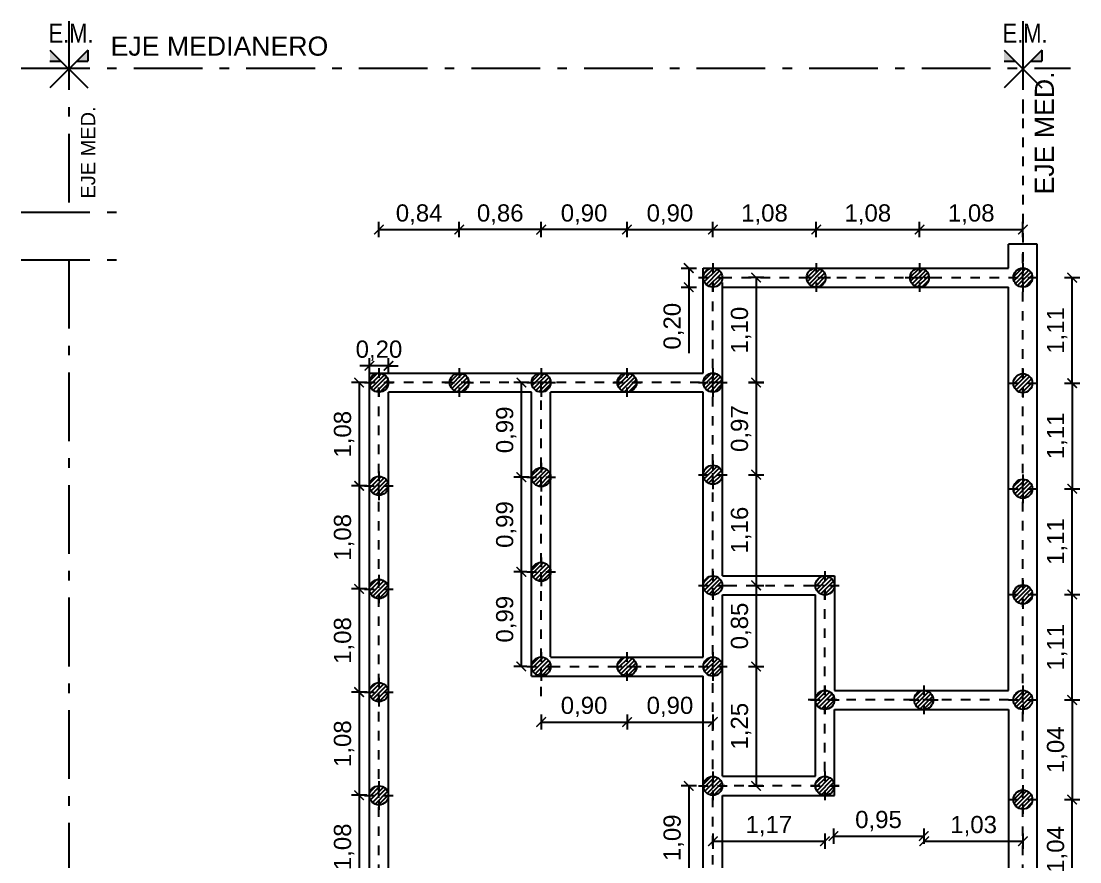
# Model space of a CAD drawing. Header units: millimetres. Extents: x 228 to 428, y 158 to 192.
# Drawn here: x 393.29 to 404.38, y 175.04 to 183.85 of the extents above; entities that cross this region are included whole.
import ezdxf

# ---------------------------------------------------------------- set-up
doc = ezdxf.new("R2010")
doc.units = ezdxf.units.MM
doc.header["$LTSCALE"] = 0.1
doc.header["$MEASUREMENT"] = 0
doc.header["$PDMODE"] = 3
doc.header["$PDSIZE"] = 0.1
doc.linetypes.add('ACAD_ISO04W100', pattern=[30, 24, -3, 0, -3])
doc.linetypes.add('ACAD_ISO10W100', pattern=[18, 12, -3, 0, -3])
doc.layers.get('DEFPOINTS').update_dxf_attribs({"color": 1})
for name, color, linetype in [('01', 1, 'Continuous'), ('Cotas', 1, 'Continuous'), ('EJES', 6, 'Continuous'), ('LOTE', 1, 'ACAD_ISO04W100'), ('Muros', 3, 'Continuous'), ('pilotín', 6, 'Continuous'), ('Textos', 2, 'Continuous'), ('vigas de encadenado', 2, 'Continuous')]:
    doc.layers.add(name, color=color, linetype=linetype)
doc.styles.add('ARIAL', font='arial.ttf', dxfattribs={"height": 0.18})
doc.styles.add('general', font='arial.ttf')
doc.dimstyles.new('100', dxfattribs={"dimtxt": 0.2, "dimasz": 0.1, "dimexe": 0.08, "dimexo": 0, "dimgap": 0.05, "dimtad": 1, "dimzin": 1, "dimtxsty": 'ARIAL', "dimblk": 'ARCHTICK', "dimcen": 2.5, "dimadec": 0, "dimazin": 0, "dimtfac": 1, "dimtix": 1, "dimtmove": 0, "dimatfit": 3, "dimfxl": 0.08, "dimfxlon": 1, "dimarcsym": 0})

# ---------------------------------------------------------------- blocks, each defined once
blk = doc.blocks.new('pilotín')
at = {"layer": '01', "ltscale": 0.1}
h = blk.add_hatch(dxfattribs=at)
h.set_pattern_fill('LINE,_O', color=256, scale=0.01, angle=45)
h.set_pattern_definition([(45, (-145.452434, -127.2089), (-0.0224506403, 0.0224506403), [])])
h.paths.add_polyline_path([(0, 0), (0, 0.1, 0.414214), (-0.1, 0)])
h.paths.add_polyline_path([(0.1, 0, 0.414214), (0, 0.1), (0, 0)])
h.paths.add_polyline_path([(0, -0.1, 0.414214), (0.1, 0), (0, 0)])
h.paths.add_polyline_path([(0, 0), (-0.1, 0, 0.414214), (0, -0.1)])
at = {"layer": '01', "linetype": 'ACAD_ISO04W100', "ltscale": 0.0025}
for p, q in [((0, 0.15), (0, -0.15)), ((-0.15, 0), (0.15, 0))]:
    blk.add_line(p, q, dxfattribs=at)
at = {"layer": 'pilotín'}
blk.add_circle((0, 0), 0.1, dxfattribs=at)
blk = doc.blocks.new('_ARCHTICK')
at = {"color": 0, "linetype": 'ByBlock', "const_width": 0.15}
blk.add_lwpolyline([(-0.5, -0.5), (0.5, 0.5)], dxfattribs=at)
blk = doc.blocks.new('*D149')
at = {"layer": 'Cotas', "color": 0, "lineweight": -2, "transparency": 16777216}
for p, q in [((396.908, 180.061), (396.748, 180.061)), ((396.828, 180.061), (396.828, 178.98)), ((396.886, 178.98), (396.748, 178.98))]:
    blk.add_line(p, q, dxfattribs=at)
at = {"layer": 'DEFPOINTS', "color": 0, "transparency": 16777216}
for p in [(397.136, 180.061), (396.828, 178.98), (396.886, 178.98)]:
    blk.add_point(p, dxfattribs=at)
at = {"layer": 'Cotas', "color": 0, "lineweight": -2, "transparency": 16777216, "xscale": 0.1, "yscale": 0.1, "zscale": 0.1}
for p, rotation in [((396.828, 180.061), 90), ((396.828, 178.98), 270)]:
    blk.add_blockref('_ARCHTICK', p, dxfattribs=dict(at, rotation=rotation))
at = {"layer": 'Cotas', "color": 0, "transparency": 16777216, "insert": (396.67, 179.52), "char_height": 0.18, "attachment_point": 5, "rotation": 90, "style": 'ARIAL'}
blk.add_mtext('1,08', dxfattribs=at)
blk = doc.blocks.new('*D154')
at = {"layer": 'Cotas', "color": 0, "lineweight": -2, "transparency": 16777216}
for p, q in [((397.036, 181.584), (397.036, 181.744)), ((397.036, 181.664), (397.878, 181.664)), ((397.878, 181.584), (397.878, 181.744))]:
    blk.add_line(p, q, dxfattribs=at)
at = {"layer": 'DEFPOINTS', "color": 0, "transparency": 16777216}
for p in [(397.878, 181.664), (397.036, 181.422), (397.878, 180.211)]:
    blk.add_point(p, dxfattribs=at)
at = {"layer": 'Cotas', "color": 0, "lineweight": -2, "transparency": 16777216, "xscale": 0.1, "yscale": 0.1, "zscale": 0.1, "rotation": 180}
blk.add_blockref('_ARCHTICK', (397.036, 181.664), dxfattribs=at)
at = {"layer": 'Cotas', "color": 0, "lineweight": -2, "transparency": 16777216, "xscale": 0.1, "yscale": 0.1, "zscale": 0.1}
blk.add_blockref('_ARCHTICK', (397.878, 181.664), dxfattribs=at)
at = {"layer": 'Cotas', "color": 0, "transparency": 16777216, "insert": (397.457, 181.822), "char_height": 0.18, "attachment_point": 5, "style": 'ARIAL'}
blk.add_mtext('0,84', dxfattribs=at)
blk = doc.blocks.new('*D155')
at = {"layer": 'Cotas', "color": 0, "lineweight": -2, "transparency": 16777216}
for p, q in [((399.636, 181.584), (399.636, 181.744)), ((399.636, 181.664), (400.536, 181.664)), ((400.536, 181.584), (400.536, 181.744))]:
    blk.add_line(p, q, dxfattribs=at)
at = {"layer": 'DEFPOINTS', "color": 0, "transparency": 16777216}
for p in [(400.536, 181.664), (400.536, 181.453), (399.636, 180.211)]:
    blk.add_point(p, dxfattribs=at)
at = {"layer": 'Cotas', "color": 0, "lineweight": -2, "transparency": 16777216, "xscale": 0.1, "yscale": 0.1, "zscale": 0.1, "rotation": 180}
blk.add_blockref('_ARCHTICK', (399.636, 181.664), dxfattribs=at)
at = {"layer": 'Cotas', "color": 0, "lineweight": -2, "transparency": 16777216, "xscale": 0.1, "yscale": 0.1, "zscale": 0.1}
blk.add_blockref('_ARCHTICK', (400.536, 181.664), dxfattribs=at)
at = {"layer": 'Cotas', "color": 0, "transparency": 16777216, "insert": (400.086, 181.822), "char_height": 0.18, "attachment_point": 5, "style": 'ARIAL'}
blk.add_mtext('0,90', dxfattribs=at)
blk = doc.blocks.new('*D156')
at = {"layer": 'Cotas', "color": 0, "lineweight": -2, "transparency": 16777216}
for p, q in [((400.536, 181.584), (400.536, 181.744)), ((400.536, 181.664), (401.619, 181.664)), ((401.619, 181.584), (401.619, 181.744))]:
    blk.add_line(p, q, dxfattribs=at)
at = {"layer": 'DEFPOINTS', "color": 0, "transparency": 16777216}
for p in [(401.619, 181.664), (400.536, 181.453), (401.619, 181.478)]:
    blk.add_point(p, dxfattribs=at)
at = {"layer": 'Cotas', "color": 0, "lineweight": -2, "transparency": 16777216, "xscale": 0.1, "yscale": 0.1, "zscale": 0.1, "rotation": 180}
blk.add_blockref('_ARCHTICK', (400.536, 181.664), dxfattribs=at)
at = {"layer": 'Cotas', "color": 0, "lineweight": -2, "transparency": 16777216, "xscale": 0.1, "yscale": 0.1, "zscale": 0.1}
blk.add_blockref('_ARCHTICK', (401.619, 181.664), dxfattribs=at)
at = {"layer": 'Cotas', "color": 0, "transparency": 16777216, "insert": (401.077, 181.822), "char_height": 0.18, "attachment_point": 5, "style": 'ARIAL'}
blk.add_mtext('1,08', dxfattribs=at)
blk = doc.blocks.new('*D157')
at = {"layer": 'Cotas', "color": 0, "lineweight": -2, "transparency": 16777216}
for p, q in [((404.222, 180.055), (404.382, 180.055)), ((404.302, 180.055), (404.302, 178.949)), ((404.222, 178.949), (404.382, 178.949))]:
    blk.add_line(p, q, dxfattribs=at)
at = {"layer": 'DEFPOINTS', "color": 0, "transparency": 16777216}
for p in [(403.912, 180.055), (404.062, 178.949), (404.302, 178.949)]:
    blk.add_point(p, dxfattribs=at)
at = {"layer": 'Cotas', "color": 0, "lineweight": -2, "transparency": 16777216, "xscale": 0.1, "yscale": 0.1, "zscale": 0.1}
for p, rotation in [((404.302, 180.055), 90), ((404.302, 178.949), 270)]:
    blk.add_blockref('_ARCHTICK', p, dxfattribs=dict(at, rotation=rotation))
at = {"layer": 'Cotas', "color": 0, "transparency": 16777216, "insert": (404.144, 179.502), "char_height": 0.18, "attachment_point": 5, "rotation": 90, "style": 'ARIAL'}
blk.add_mtext('1,11', dxfattribs=at)
blk = doc.blocks.new('*D158')
at = {"layer": 'Cotas', "color": 0, "lineweight": -2, "transparency": 16777216}
for p, q in [((404.222, 176.736), (404.382, 176.736)), ((404.302, 176.736), (404.302, 175.692)), ((404.222, 175.692), (404.382, 175.692))]:
    blk.add_line(p, q, dxfattribs=at)
at = {"layer": 'DEFPOINTS', "color": 0, "transparency": 16777216}
for p in [(404.062, 176.736), (404.062, 175.692), (404.302, 175.692)]:
    blk.add_point(p, dxfattribs=at)
at = {"layer": 'Cotas', "color": 0, "lineweight": -2, "transparency": 16777216, "xscale": 0.1, "yscale": 0.1, "zscale": 0.1}
for p, rotation in [((404.302, 176.736), 90), ((404.302, 175.692), 270)]:
    blk.add_blockref('_ARCHTICK', p, dxfattribs=dict(at, rotation=rotation))
at = {"layer": 'Cotas', "color": 0, "transparency": 16777216, "insert": (404.144, 176.214), "char_height": 0.18, "attachment_point": 5, "rotation": 90, "style": 'ARIAL'}
blk.add_mtext('1,04', dxfattribs=at)
blk = doc.blocks.new('*D161')
at = {"layer": 'Cotas', "color": 0, "lineweight": -2, "transparency": 16777216}
for p, q in [((400.536, 175.336), (400.536, 175.176)), ((401.711, 175.336), (401.711, 175.176)), ((400.536, 175.256), (401.711, 175.256))]:
    blk.add_line(p, q, dxfattribs=at)
at = {"layer": 'DEFPOINTS', "color": 0, "transparency": 16777216}
for p in [(400.536, 175.548), (401.711, 175.549), (401.711, 175.256)]:
    blk.add_point(p, dxfattribs=at)
at = {"layer": 'Cotas', "color": 0, "lineweight": -2, "transparency": 16777216, "xscale": 0.1, "yscale": 0.1, "zscale": 0.1, "rotation": 180}
blk.add_blockref('_ARCHTICK', (400.536, 175.256), dxfattribs=at)
at = {"layer": 'Cotas', "color": 0, "lineweight": -2, "transparency": 16777216, "xscale": 0.1, "yscale": 0.1, "zscale": 0.1}
blk.add_blockref('_ARCHTICK', (401.711, 175.256), dxfattribs=at)
at = {"layer": 'Cotas', "color": 0, "transparency": 16777216, "insert": (401.123, 175.414), "char_height": 0.18, "attachment_point": 5, "style": 'ARIAL'}
blk.add_mtext('1,17', dxfattribs=at)
blk = doc.blocks.new('*D162')
at = {"layer": 'Cotas', "color": 0, "lineweight": -2, "transparency": 16777216}
for p, q in [((398.736, 176.585), (398.736, 176.425)), ((399.636, 176.585), (399.636, 176.425)), ((398.736, 176.505), (399.636, 176.505))]:
    blk.add_line(p, q, dxfattribs=at)
at = {"layer": 'DEFPOINTS', "color": 0, "transparency": 16777216}
for p in [(398.736, 176.899), (399.636, 176.668), (399.636, 176.505)]:
    blk.add_point(p, dxfattribs=at)
at = {"layer": 'Cotas', "color": 0, "lineweight": -2, "transparency": 16777216, "xscale": 0.1, "yscale": 0.1, "zscale": 0.1, "rotation": 180}
blk.add_blockref('_ARCHTICK', (398.736, 176.505), dxfattribs=at)
at = {"layer": 'Cotas', "color": 0, "lineweight": -2, "transparency": 16777216, "xscale": 0.1, "yscale": 0.1, "zscale": 0.1}
blk.add_blockref('_ARCHTICK', (399.636, 176.505), dxfattribs=at)
at = {"layer": 'Cotas', "color": 0, "transparency": 16777216, "insert": (399.186, 176.663), "char_height": 0.18, "attachment_point": 5, "style": 'ARIAL'}
blk.add_mtext('0,90', dxfattribs=at)
blk = doc.blocks.new('*D163')
at = {"layer": 'Cotas', "color": 0, "lineweight": -2, "transparency": 16777216}
for p, q in [((400.909, 180.061), (401.069, 180.061)), ((400.989, 180.061), (400.989, 179.096)), ((400.909, 179.096), (401.069, 179.096))]:
    blk.add_line(p, q, dxfattribs=at)
at = {"layer": 'DEFPOINTS', "color": 0, "transparency": 16777216}
for p in [(400.536, 180.061), (400.536, 179.096), (400.989, 179.096)]:
    blk.add_point(p, dxfattribs=at)
at = {"layer": 'Cotas', "color": 0, "lineweight": -2, "transparency": 16777216, "xscale": 0.1, "yscale": 0.1, "zscale": 0.1}
for p, rotation in [((400.989, 180.061), 90), ((400.989, 179.096), 270)]:
    blk.add_blockref('_ARCHTICK', p, dxfattribs=dict(at, rotation=rotation))
at = {"layer": 'Cotas', "color": 0, "transparency": 16777216, "insert": (400.831, 179.579), "char_height": 0.18, "attachment_point": 5, "rotation": 90, "style": 'ARIAL'}
blk.add_mtext('0,97', dxfattribs=at)
blk = doc.blocks.new('*D164')
at = {"layer": 'Cotas', "color": 0, "lineweight": -2, "transparency": 16777216}
for p, q in [((400.909, 179.096), (401.069, 179.096)), ((400.989, 179.096), (400.989, 177.936)), ((400.909, 177.936), (401.069, 177.936))]:
    blk.add_line(p, q, dxfattribs=at)
at = {"layer": 'DEFPOINTS', "color": 0, "transparency": 16777216}
for p in [(400.536, 179.096), (400.636, 177.936), (400.989, 177.936)]:
    blk.add_point(p, dxfattribs=at)
at = {"layer": 'Cotas', "color": 0, "lineweight": -2, "transparency": 16777216, "xscale": 0.1, "yscale": 0.1, "zscale": 0.1}
for p, rotation in [((400.989, 179.096), 90), ((400.989, 177.936), 270)]:
    blk.add_blockref('_ARCHTICK', p, dxfattribs=dict(at, rotation=rotation))
at = {"layer": 'Cotas', "color": 0, "transparency": 16777216, "insert": (400.831, 178.516), "char_height": 0.18, "attachment_point": 5, "rotation": 90, "style": 'ARIAL'}
blk.add_mtext('1,16', dxfattribs=at)
blk = doc.blocks.new('*D122')
at = {"layer": 'Cotas', "color": 0, "lineweight": -2, "transparency": 16777216}
for p, q in [((401.619, 181.584), (401.619, 181.744)), ((401.619, 181.664), (402.702, 181.664)), ((402.702, 181.584), (402.702, 181.744))]:
    blk.add_line(p, q, dxfattribs=at)
at = {"layer": 'DEFPOINTS', "color": 0, "transparency": 16777216}
for p in [(402.702, 181.664), (401.619, 181.453), (402.702, 181.453)]:
    blk.add_point(p, dxfattribs=at)
at = {"layer": 'Cotas', "color": 0, "lineweight": -2, "transparency": 16777216, "xscale": 0.1, "yscale": 0.1, "zscale": 0.1, "rotation": 180}
blk.add_blockref('_ARCHTICK', (401.619, 181.664), dxfattribs=at)
at = {"layer": 'Cotas', "color": 0, "lineweight": -2, "transparency": 16777216, "xscale": 0.1, "yscale": 0.1, "zscale": 0.1}
blk.add_blockref('_ARCHTICK', (402.702, 181.664), dxfattribs=at)
at = {"layer": 'Cotas', "color": 0, "transparency": 16777216, "insert": (402.16, 181.822), "char_height": 0.18, "attachment_point": 5, "style": 'ARIAL'}
blk.add_mtext('1,08', dxfattribs=at)
blk = doc.blocks.new('*D124')
at = {"layer": 'Cotas', "color": 0, "lineweight": -2, "transparency": 16777216}
for p, q in [((400.203, 181.261), (400.363, 181.261)), ((400.283, 181.261), (400.283, 181.061)), ((400.203, 181.061), (400.363, 181.061)), ((400.283, 181.061), (400.283, 180.368))]:
    blk.add_line(p, q, dxfattribs=at)
at = {"layer": 'DEFPOINTS', "color": 0, "transparency": 16777216}
for p in [(399.632, 181.261), (400.283, 181.261), (399.832, 181.061)]:
    blk.add_point(p, dxfattribs=at)
at = {"layer": 'Cotas', "color": 0, "lineweight": -2, "transparency": 16777216, "xscale": 0.1, "yscale": 0.1, "zscale": 0.1}
for p, rotation in [((400.283, 181.261), 90), ((400.283, 181.061), 270)]:
    blk.add_blockref('_ARCHTICK', p, dxfattribs=dict(at, rotation=rotation))
at = {"layer": 'Cotas', "color": 0, "transparency": 16777216, "insert": (400.125, 180.652), "char_height": 0.18, "attachment_point": 5, "rotation": 90, "style": 'ARIAL'}
blk.add_mtext('0,20', dxfattribs=at)
blk = doc.blocks.new('*D128')
at = {"layer": 'Cotas', "color": 0, "lineweight": -2, "transparency": 16777216}
for p, q in [((401.069, 181.161), (400.909, 181.161)), ((400.989, 181.161), (400.989, 180.061)), ((401.069, 180.061), (400.909, 180.061))]:
    blk.add_line(p, q, dxfattribs=at)
at = {"layer": 'DEFPOINTS', "color": 0, "transparency": 16777216}
for p in [(401.239, 181.161), (400.989, 180.061), (401.239, 180.061)]:
    blk.add_point(p, dxfattribs=at)
at = {"layer": 'Cotas', "color": 0, "lineweight": -2, "transparency": 16777216, "xscale": 0.1, "yscale": 0.1, "zscale": 0.1}
for p, rotation in [((400.989, 181.161), 90), ((400.989, 180.061), 270)]:
    blk.add_blockref('_ARCHTICK', p, dxfattribs=dict(at, rotation=rotation))
at = {"layer": 'Cotas', "color": 0, "transparency": 16777216, "insert": (400.831, 180.611), "char_height": 0.18, "attachment_point": 5, "rotation": 90, "style": 'ARIAL'}
blk.add_mtext('1,10', dxfattribs=at)
blk = doc.blocks.new('*D129')
at = {"layer": 'Cotas', "color": 0, "lineweight": -2, "transparency": 16777216}
for p, q in [((402.702, 181.584), (402.702, 181.744)), ((402.702, 181.664), (403.786, 181.664)), ((403.786, 181.584), (403.786, 181.744))]:
    blk.add_line(p, q, dxfattribs=at)
at = {"layer": 'DEFPOINTS', "color": 0, "transparency": 16777216}
for p in [(403.786, 181.664), (402.702, 181.453), (403.786, 181.503)]:
    blk.add_point(p, dxfattribs=at)
at = {"layer": 'Cotas', "color": 0, "lineweight": -2, "transparency": 16777216, "xscale": 0.1, "yscale": 0.1, "zscale": 0.1, "rotation": 180}
blk.add_blockref('_ARCHTICK', (402.702, 181.664), dxfattribs=at)
at = {"layer": 'Cotas', "color": 0, "lineweight": -2, "transparency": 16777216, "xscale": 0.1, "yscale": 0.1, "zscale": 0.1}
blk.add_blockref('_ARCHTICK', (403.786, 181.664), dxfattribs=at)
at = {"layer": 'Cotas', "color": 0, "transparency": 16777216, "insert": (403.244, 181.822), "char_height": 0.18, "attachment_point": 5, "style": 'ARIAL'}
blk.add_mtext('1,08', dxfattribs=at)
blk = doc.blocks.new('*D130')
at = {"layer": 'Cotas', "color": 0, "lineweight": -2, "transparency": 16777216}
for p, q in [((400.363, 175.836), (400.203, 175.836)), ((400.283, 175.836), (400.283, 174.748)), ((400.363, 174.748), (400.203, 174.748))]:
    blk.add_line(p, q, dxfattribs=at)
at = {"layer": 'DEFPOINTS', "color": 0, "transparency": 16777216}
for p in [(400.536, 175.836), (400.283, 174.748), (400.386, 174.748)]:
    blk.add_point(p, dxfattribs=at)
at = {"layer": 'Cotas', "color": 0, "lineweight": -2, "transparency": 16777216, "xscale": 0.1, "yscale": 0.1, "zscale": 0.1}
for p, rotation in [((400.283, 175.836), 90), ((400.283, 174.748), 270)]:
    blk.add_blockref('_ARCHTICK', p, dxfattribs=dict(at, rotation=rotation))
at = {"layer": 'Cotas', "color": 0, "transparency": 16777216, "insert": (400.125, 175.292), "char_height": 0.18, "attachment_point": 5, "rotation": 90, "style": 'ARIAL'}
blk.add_mtext('1,09', dxfattribs=at)
blk = doc.blocks.new('*D131')
at = {"layer": 'Cotas', "color": 0, "lineweight": -2, "transparency": 16777216}
for p, q in [((400.909, 177.936), (401.069, 177.936)), ((400.989, 177.936), (400.989, 177.086)), ((400.909, 177.086), (401.069, 177.086))]:
    blk.add_line(p, q, dxfattribs=at)
at = {"layer": 'DEFPOINTS', "color": 0, "transparency": 16777216}
for p in [(400.536, 177.936), (400.536, 177.086), (400.989, 177.086)]:
    blk.add_point(p, dxfattribs=at)
at = {"layer": 'Cotas', "color": 0, "lineweight": -2, "transparency": 16777216, "xscale": 0.1, "yscale": 0.1, "zscale": 0.1}
for p, rotation in [((400.989, 177.936), 90), ((400.989, 177.086), 270)]:
    blk.add_blockref('_ARCHTICK', p, dxfattribs=dict(at, rotation=rotation))
at = {"layer": 'Cotas', "color": 0, "transparency": 16777216, "insert": (400.831, 177.511), "char_height": 0.18, "attachment_point": 5, "rotation": 90, "style": 'ARIAL'}
blk.add_mtext('0,85', dxfattribs=at)
blk = doc.blocks.new('*D132')
at = {"layer": 'Cotas', "color": 0, "lineweight": -2, "transparency": 16777216}
for p, q in [((400.909, 177.086), (401.069, 177.086)), ((400.989, 177.086), (400.989, 175.836)), ((400.909, 175.836), (401.069, 175.836))]:
    blk.add_line(p, q, dxfattribs=at)
at = {"layer": 'DEFPOINTS', "color": 0, "transparency": 16777216}
for p in [(400.536, 177.086), (400.536, 175.836), (400.989, 175.836)]:
    blk.add_point(p, dxfattribs=at)
at = {"layer": 'Cotas', "color": 0, "lineweight": -2, "transparency": 16777216, "xscale": 0.1, "yscale": 0.1, "zscale": 0.1}
for p, rotation in [((400.989, 177.086), 90), ((400.989, 175.836), 270)]:
    blk.add_blockref('_ARCHTICK', p, dxfattribs=dict(at, rotation=rotation))
at = {"layer": 'Cotas', "color": 0, "transparency": 16777216, "insert": (400.831, 176.461), "char_height": 0.18, "attachment_point": 5, "rotation": 90, "style": 'ARIAL'}
blk.add_mtext('1,25', dxfattribs=at)
blk = doc.blocks.new('*D133')
at = {"layer": 'Cotas', "color": 0, "lineweight": -2, "transparency": 16777216}
for p, q in [((396.936, 180.237), (396.836, 180.237)), ((396.936, 180.157), (396.936, 180.317)), ((397.136, 180.237), (396.936, 180.237)), ((397.136, 180.157), (397.136, 180.317)), ((397.136, 180.237), (397.236, 180.237))]:
    blk.add_line(p, q, dxfattribs=at)
at = {"layer": 'DEFPOINTS', "color": 0, "transparency": 16777216}
for p in [(396.936, 180.237), (396.936, 179.961), (397.136, 179.961)]:
    blk.add_point(p, dxfattribs=at)
at = {"layer": 'Cotas', "color": 0, "lineweight": -2, "transparency": 16777216, "xscale": 0.1, "yscale": 0.1, "zscale": 0.1}
blk.add_blockref('_ARCHTICK', (396.936, 180.237), dxfattribs=at)
at = {"layer": 'Cotas', "color": 0, "lineweight": -2, "transparency": 16777216, "xscale": 0.1, "yscale": 0.1, "zscale": 0.1, "rotation": 180}
blk.add_blockref('_ARCHTICK', (397.136, 180.237), dxfattribs=at)
at = {"layer": 'Cotas', "color": 0, "transparency": 16777216, "insert": (397.036, 180.395), "char_height": 0.18, "attachment_point": 5, "style": 'ARIAL'}
blk.add_mtext('0,20', dxfattribs=at)
blk = doc.blocks.new('*D135')
at = {"layer": 'Cotas', "color": 0, "lineweight": -2, "transparency": 16777216}
for p, q in [((398.736, 181.584), (398.736, 181.744)), ((399.636, 181.664), (398.736, 181.664)), ((399.636, 181.584), (399.636, 181.744))]:
    blk.add_line(p, q, dxfattribs=at)
at = {"layer": 'DEFPOINTS', "color": 0, "transparency": 16777216}
for p in [(398.736, 181.664), (398.736, 180.212), (399.636, 180.211)]:
    blk.add_point(p, dxfattribs=at)
at = {"layer": 'Cotas', "color": 0, "lineweight": -2, "transparency": 16777216, "xscale": 0.1, "yscale": 0.1, "zscale": 0.1, "rotation": 180}
blk.add_blockref('_ARCHTICK', (398.736, 181.664), dxfattribs=at)
at = {"layer": 'Cotas', "color": 0, "lineweight": -2, "transparency": 16777216, "xscale": 0.1, "yscale": 0.1, "zscale": 0.1}
blk.add_blockref('_ARCHTICK', (399.636, 181.664), dxfattribs=at)
at = {"layer": 'Cotas', "color": 0, "transparency": 16777216, "insert": (399.186, 181.822), "char_height": 0.18, "attachment_point": 5, "style": 'ARIAL'}
blk.add_mtext('0,90', dxfattribs=at)
blk = doc.blocks.new('*D136')
at = {"layer": 'Cotas', "color": 0, "lineweight": -2, "transparency": 16777216}
for p, q in [((397.878, 181.664), (397.878, 181.744)), ((398.736, 181.664), (397.878, 181.664)), ((398.736, 181.584), (398.736, 181.744))]:
    blk.add_line(p, q, dxfattribs=at)
at = {"layer": 'DEFPOINTS', "color": 0, "transparency": 16777216}
for p in [(397.878, 181.664), (397.878, 181.664), (398.736, 180.212)]:
    blk.add_point(p, dxfattribs=at)
at = {"layer": 'Cotas', "color": 0, "lineweight": -2, "transparency": 16777216, "xscale": 0.1, "yscale": 0.1, "zscale": 0.1, "rotation": 180}
blk.add_blockref('_ARCHTICK', (397.878, 181.664), dxfattribs=at)
at = {"layer": 'Cotas', "color": 0, "lineweight": -2, "transparency": 16777216, "xscale": 0.1, "yscale": 0.1, "zscale": 0.1}
blk.add_blockref('_ARCHTICK', (398.736, 181.664), dxfattribs=at)
at = {"layer": 'Cotas', "color": 0, "transparency": 16777216, "insert": (398.307, 181.822), "char_height": 0.18, "attachment_point": 5, "style": 'ARIAL'}
blk.add_mtext('0,86', dxfattribs=at)
blk = doc.blocks.new('*D139')
at = {"layer": 'Cotas', "color": 0, "lineweight": -2, "transparency": 16777216}
for p, q in [((404.222, 177.842), (404.382, 177.842)), ((404.302, 176.736), (404.302, 177.842)), ((404.222, 176.736), (404.382, 176.736))]:
    blk.add_line(p, q, dxfattribs=at)
at = {"layer": 'DEFPOINTS', "color": 0, "transparency": 16777216}
for p in [(404.148, 177.842), (404.302, 177.842), (404.22, 176.736)]:
    blk.add_point(p, dxfattribs=at)
at = {"layer": 'Cotas', "color": 0, "lineweight": -2, "transparency": 16777216, "xscale": 0.1, "yscale": 0.1, "zscale": 0.1}
for p, rotation in [((404.302, 177.842), 90), ((404.302, 176.736), 270)]:
    blk.add_blockref('_ARCHTICK', p, dxfattribs=dict(at, rotation=rotation))
at = {"layer": 'Cotas', "color": 0, "transparency": 16777216, "insert": (404.144, 177.289), "char_height": 0.18, "attachment_point": 5, "rotation": 90, "style": 'ARIAL'}
blk.add_mtext('1,11', dxfattribs=at)
blk = doc.blocks.new('*D140')
at = {"layer": 'Cotas', "color": 0, "lineweight": -2, "transparency": 16777216}
for p, q in [((404.222, 181.161), (404.382, 181.161)), ((404.302, 180.055), (404.302, 181.161)), ((404.222, 180.055), (404.382, 180.055))]:
    blk.add_line(p, q, dxfattribs=at)
at = {"layer": 'DEFPOINTS', "color": 0, "transparency": 16777216}
for p in [(404.062, 181.161), (404.302, 181.161), (404.062, 180.055)]:
    blk.add_point(p, dxfattribs=at)
at = {"layer": 'Cotas', "color": 0, "lineweight": -2, "transparency": 16777216, "xscale": 0.1, "yscale": 0.1, "zscale": 0.1}
for p, rotation in [((404.302, 181.161), 90), ((404.302, 180.055), 270)]:
    blk.add_blockref('_ARCHTICK', p, dxfattribs=dict(at, rotation=rotation))
at = {"layer": 'Cotas', "color": 0, "transparency": 16777216, "insert": (404.144, 180.608), "char_height": 0.18, "attachment_point": 5, "rotation": 90, "style": 'ARIAL'}
blk.add_mtext('1,11', dxfattribs=at)
blk = doc.blocks.new('*D141')
at = {"layer": 'Cotas', "color": 0, "lineweight": -2, "transparency": 16777216}
for p, q in [((404.222, 178.949), (404.382, 178.949)), ((404.302, 177.842), (404.302, 178.949)), ((404.222, 177.842), (404.382, 177.842))]:
    blk.add_line(p, q, dxfattribs=at)
at = {"layer": 'DEFPOINTS', "color": 0, "transparency": 16777216}
for p in [(404.148, 178.949), (404.302, 178.949), (404.22, 177.842)]:
    blk.add_point(p, dxfattribs=at)
at = {"layer": 'Cotas', "color": 0, "lineweight": -2, "transparency": 16777216, "xscale": 0.1, "yscale": 0.1, "zscale": 0.1}
for p, rotation in [((404.302, 178.949), 90), ((404.302, 177.842), 270)]:
    blk.add_blockref('_ARCHTICK', p, dxfattribs=dict(at, rotation=rotation))
at = {"layer": 'Cotas', "color": 0, "transparency": 16777216, "insert": (404.144, 178.395), "char_height": 0.18, "attachment_point": 5, "rotation": 90, "style": 'ARIAL'}
blk.add_mtext('1,11', dxfattribs=at)
blk = doc.blocks.new('*D142')
at = {"layer": 'Cotas', "color": 0, "lineweight": -2, "transparency": 16777216}
for p, q in [((404.222, 175.692), (404.382, 175.692)), ((404.302, 174.648), (404.302, 175.692)), ((404.222, 174.648), (404.382, 174.648))]:
    blk.add_line(p, q, dxfattribs=at)
at = {"layer": 'DEFPOINTS', "color": 0, "transparency": 16777216}
for p in [(404.145, 175.692), (404.302, 175.692), (404.012, 174.648)]:
    blk.add_point(p, dxfattribs=at)
at = {"layer": 'Cotas', "color": 0, "lineweight": -2, "transparency": 16777216, "xscale": 0.1, "yscale": 0.1, "zscale": 0.1}
for p, rotation in [((404.302, 175.692), 90), ((404.302, 174.648), 270)]:
    blk.add_blockref('_ARCHTICK', p, dxfattribs=dict(at, rotation=rotation))
at = {"layer": 'Cotas', "color": 0, "transparency": 16777216, "insert": (404.144, 175.17), "char_height": 0.18, "attachment_point": 5, "rotation": 90, "style": 'ARIAL'}
blk.add_mtext('1,04', dxfattribs=at)
blk = doc.blocks.new('*D143')
at = {"layer": 'Cotas', "color": 0, "lineweight": -2, "transparency": 16777216}
for p, q in [((396.908, 178.98), (396.748, 178.98)), ((396.828, 178.98), (396.828, 177.899)), ((396.886, 177.899), (396.748, 177.899))]:
    blk.add_line(p, q, dxfattribs=at)
at = {"layer": 'DEFPOINTS', "color": 0, "transparency": 16777216}
for p in [(397.136, 178.98), (396.828, 177.899), (396.886, 177.899)]:
    blk.add_point(p, dxfattribs=at)
at = {"layer": 'Cotas', "color": 0, "lineweight": -2, "transparency": 16777216, "xscale": 0.1, "yscale": 0.1, "zscale": 0.1}
for p, rotation in [((396.828, 178.98), 90), ((396.828, 177.899), 270)]:
    blk.add_blockref('_ARCHTICK', p, dxfattribs=dict(at, rotation=rotation))
at = {"layer": 'Cotas', "color": 0, "transparency": 16777216, "insert": (396.67, 178.44), "char_height": 0.18, "attachment_point": 5, "rotation": 90, "style": 'ARIAL'}
blk.add_mtext('1,08', dxfattribs=at)
blk = doc.blocks.new('*D144')
at = {"layer": 'Cotas', "color": 0, "lineweight": -2, "transparency": 16777216}
for p, q in [((396.908, 177.9), (396.748, 177.9)), ((396.828, 177.9), (396.828, 176.819)), ((396.886, 176.819), (396.748, 176.819))]:
    blk.add_line(p, q, dxfattribs=at)
at = {"layer": 'DEFPOINTS', "color": 0, "transparency": 16777216}
for p in [(397.136, 177.9), (396.828, 176.819), (396.886, 176.819)]:
    blk.add_point(p, dxfattribs=at)
at = {"layer": 'Cotas', "color": 0, "lineweight": -2, "transparency": 16777216, "xscale": 0.1, "yscale": 0.1, "zscale": 0.1}
for p, rotation in [((396.828, 177.9), 90), ((396.828, 176.819), 270)]:
    blk.add_blockref('_ARCHTICK', p, dxfattribs=dict(at, rotation=rotation))
at = {"layer": 'Cotas', "color": 0, "transparency": 16777216, "insert": (396.67, 177.359), "char_height": 0.18, "attachment_point": 5, "rotation": 90, "style": 'ARIAL'}
blk.add_mtext('1,08', dxfattribs=at)
blk = doc.blocks.new('*D145')
at = {"layer": 'Cotas', "color": 0, "lineweight": -2, "transparency": 16777216}
for p, q in [((396.908, 176.818), (396.748, 176.818)), ((396.828, 176.818), (396.828, 175.737)), ((396.886, 175.737), (396.748, 175.737))]:
    blk.add_line(p, q, dxfattribs=at)
at = {"layer": 'DEFPOINTS', "color": 0, "transparency": 16777216}
for p in [(397.136, 176.818), (396.828, 175.737), (396.886, 175.737)]:
    blk.add_point(p, dxfattribs=at)
at = {"layer": 'Cotas', "color": 0, "lineweight": -2, "transparency": 16777216, "xscale": 0.1, "yscale": 0.1, "zscale": 0.1}
for p, rotation in [((396.828, 176.818), 90), ((396.828, 175.737), 270)]:
    blk.add_blockref('_ARCHTICK', p, dxfattribs=dict(at, rotation=rotation))
at = {"layer": 'Cotas', "color": 0, "transparency": 16777216, "insert": (396.67, 176.278), "char_height": 0.18, "attachment_point": 5, "rotation": 90, "style": 'ARIAL'}
blk.add_mtext('1,08', dxfattribs=at)
blk = doc.blocks.new('*D146')
at = {"layer": 'Cotas', "color": 0, "lineweight": -2, "transparency": 16777216}
for p, q in [((396.908, 175.737), (396.748, 175.737)), ((396.828, 175.737), (396.828, 174.656)), ((396.886, 174.656), (396.748, 174.656))]:
    blk.add_line(p, q, dxfattribs=at)
at = {"layer": 'DEFPOINTS', "color": 0, "transparency": 16777216}
for p in [(397.136, 175.737), (396.828, 174.656), (396.886, 174.656)]:
    blk.add_point(p, dxfattribs=at)
at = {"layer": 'Cotas', "color": 0, "lineweight": -2, "transparency": 16777216, "xscale": 0.1, "yscale": 0.1, "zscale": 0.1}
for p, rotation in [((396.828, 175.737), 90), ((396.828, 174.656), 270)]:
    blk.add_blockref('_ARCHTICK', p, dxfattribs=dict(at, rotation=rotation))
at = {"layer": 'Cotas', "color": 0, "transparency": 16777216, "insert": (396.67, 175.197), "char_height": 0.18, "attachment_point": 5, "rotation": 90, "style": 'ARIAL'}
blk.add_mtext('1,08', dxfattribs=at)
blk = doc.blocks.new('*D176')
at = {"layer": 'Cotas', "color": 0, "lineweight": -2, "transparency": 16777216}
for p, q in [((398.608, 180.061), (398.448, 180.061)), ((398.528, 180.061), (398.528, 179.07)), ((398.608, 179.07), (398.448, 179.07))]:
    blk.add_line(p, q, dxfattribs=at)
at = {"layer": 'DEFPOINTS', "color": 0, "transparency": 16777216}
for p in [(398.636, 180.061), (398.528, 179.07), (398.636, 179.07)]:
    blk.add_point(p, dxfattribs=at)
at = {"layer": 'Cotas', "color": 0, "lineweight": -2, "transparency": 16777216, "xscale": 0.1, "yscale": 0.1, "zscale": 0.1}
for p, rotation in [((398.528, 180.061), 90), ((398.528, 179.07), 270)]:
    blk.add_blockref('_ARCHTICK', p, dxfattribs=dict(at, rotation=rotation))
at = {"layer": 'Cotas', "color": 0, "transparency": 16777216, "insert": (398.37, 179.566), "char_height": 0.18, "attachment_point": 5, "rotation": 90, "style": 'ARIAL'}
blk.add_mtext('0,99', dxfattribs=at)
blk = doc.blocks.new('*D177')
at = {"layer": 'Cotas', "color": 0, "lineweight": -2, "transparency": 16777216}
for p, q in [((398.586, 179.07), (398.448, 179.07)), ((398.528, 179.07), (398.528, 178.078)), ((398.586, 178.078), (398.448, 178.078))]:
    blk.add_line(p, q, dxfattribs=at)
at = {"layer": 'DEFPOINTS', "color": 0, "transparency": 16777216}
for p in [(398.586, 179.07), (398.528, 178.078), (398.586, 178.078)]:
    blk.add_point(p, dxfattribs=at)
at = {"layer": 'Cotas', "color": 0, "lineweight": -2, "transparency": 16777216, "xscale": 0.1, "yscale": 0.1, "zscale": 0.1}
for p, rotation in [((398.528, 179.07), 90), ((398.528, 178.078), 270)]:
    blk.add_blockref('_ARCHTICK', p, dxfattribs=dict(at, rotation=rotation))
at = {"layer": 'Cotas', "color": 0, "transparency": 16777216, "insert": (398.37, 178.574), "char_height": 0.18, "attachment_point": 5, "rotation": 90, "style": 'ARIAL'}
blk.add_mtext('0,99', dxfattribs=at)
blk = doc.blocks.new('*D178')
at = {"layer": 'Cotas', "color": 0, "lineweight": -2, "transparency": 16777216}
for p, q in [((398.586, 178.078), (398.448, 178.078)), ((398.528, 178.078), (398.528, 177.087)), ((398.586, 177.087), (398.448, 177.087))]:
    blk.add_line(p, q, dxfattribs=at)
at = {"layer": 'DEFPOINTS', "color": 0, "transparency": 16777216}
for p in [(398.586, 178.078), (398.528, 177.087), (398.586, 177.087)]:
    blk.add_point(p, dxfattribs=at)
at = {"layer": 'Cotas', "color": 0, "lineweight": -2, "transparency": 16777216, "xscale": 0.1, "yscale": 0.1, "zscale": 0.1}
for p, rotation in [((398.528, 178.078), 90), ((398.528, 177.087), 270)]:
    blk.add_blockref('_ARCHTICK', p, dxfattribs=dict(at, rotation=rotation))
at = {"layer": 'Cotas', "color": 0, "transparency": 16777216, "insert": (398.37, 177.582), "char_height": 0.18, "attachment_point": 5, "rotation": 90, "style": 'ARIAL'}
blk.add_mtext('0,99', dxfattribs=at)
blk = doc.blocks.new('*D147')
at = {"layer": 'Cotas', "color": 0, "lineweight": -2, "transparency": 16777216}
for p, q in [((399.636, 176.585), (399.636, 176.425)), ((400.536, 176.585), (400.536, 176.425)), ((399.636, 176.505), (400.536, 176.505))]:
    blk.add_line(p, q, dxfattribs=at)
at = {"layer": 'DEFPOINTS', "color": 0, "transparency": 16777216}
for p in [(399.636, 176.899), (400.536, 176.668), (400.536, 176.505)]:
    blk.add_point(p, dxfattribs=at)
at = {"layer": 'Cotas', "color": 0, "lineweight": -2, "transparency": 16777216, "xscale": 0.1, "yscale": 0.1, "zscale": 0.1, "rotation": 180}
blk.add_blockref('_ARCHTICK', (399.636, 176.505), dxfattribs=at)
at = {"layer": 'Cotas', "color": 0, "lineweight": -2, "transparency": 16777216, "xscale": 0.1, "yscale": 0.1, "zscale": 0.1}
blk.add_blockref('_ARCHTICK', (400.536, 176.505), dxfattribs=at)
at = {"layer": 'Cotas', "color": 0, "transparency": 16777216, "insert": (400.086, 176.663), "char_height": 0.18, "attachment_point": 5, "style": 'ARIAL'}
blk.add_mtext('0,90', dxfattribs=at)
blk = doc.blocks.new('*D174')
at = {"layer": 'Cotas', "color": 0, "lineweight": -2, "transparency": 16777216}
for p, q in [((401.799, 175.389), (401.799, 175.229)), ((402.746, 175.389), (402.746, 175.229)), ((401.799, 175.309), (402.746, 175.309))]:
    blk.add_line(p, q, dxfattribs=at)
at = {"layer": 'DEFPOINTS', "color": 0, "transparency": 16777216}
for p in [(402.746, 176.586), (401.799, 175.789), (402.746, 175.309)]:
    blk.add_point(p, dxfattribs=at)
at = {"layer": 'Cotas', "color": 0, "lineweight": -2, "transparency": 16777216, "xscale": 0.1, "yscale": 0.1, "zscale": 0.1, "rotation": 180}
blk.add_blockref('_ARCHTICK', (401.799, 175.309), dxfattribs=at)
at = {"layer": 'Cotas', "color": 0, "lineweight": -2, "transparency": 16777216, "xscale": 0.1, "yscale": 0.1, "zscale": 0.1}
blk.add_blockref('_ARCHTICK', (402.746, 175.309), dxfattribs=at)
at = {"layer": 'Cotas', "color": 0, "transparency": 16777216, "insert": (402.272, 175.467), "char_height": 0.18, "attachment_point": 5, "style": 'ARIAL'}
blk.add_mtext('0,95', dxfattribs=at)
blk = doc.blocks.new('*D175')
at = {"layer": 'Cotas', "color": 0, "lineweight": -2, "transparency": 16777216}
for p, q in [((402.752, 175.256), (402.752, 175.336)), ((403.786, 175.336), (403.786, 175.176)), ((402.752, 175.256), (403.786, 175.256))]:
    blk.add_line(p, q, dxfattribs=at)
at = {"layer": 'DEFPOINTS', "color": 0, "transparency": 16777216}
for p in [(403.786, 176.464), (402.752, 175.256), (403.786, 175.256)]:
    blk.add_point(p, dxfattribs=at)
at = {"layer": 'Cotas', "color": 0, "lineweight": -2, "transparency": 16777216, "xscale": 0.1, "yscale": 0.1, "zscale": 0.1, "rotation": 180}
blk.add_blockref('_ARCHTICK', (402.752, 175.256), dxfattribs=at)
at = {"layer": 'Cotas', "color": 0, "lineweight": -2, "transparency": 16777216, "xscale": 0.1, "yscale": 0.1, "zscale": 0.1}
blk.add_blockref('_ARCHTICK', (403.786, 175.256), dxfattribs=at)
at = {"layer": 'Cotas', "color": 0, "transparency": 16777216, "insert": (403.269, 175.414), "char_height": 0.18, "attachment_point": 5, "style": 'ARIAL'}
blk.add_mtext('1,03', dxfattribs=at)

msp = doc.modelspace()

# ---------------------------------------------------------------- hatches: boundary and pattern name
at = {"layer": 'EJES', "linetype": 'ACAD_ISO10W100', "ltscale": 0.6}
h = msp.add_hatch(color=256, dxfattribs=at)
h.paths.add_polyline_path([(393.5876, 183.546), (393.5876, 183.4296), (393.704, 183.4296)])
h.paths.add_polyline_path([(393.9836, 183.546), (393.8672, 183.4296), (393.9836, 183.4296)])
h = msp.add_hatch(color=256, dxfattribs=at)
h.paths.add_polyline_path([(403.5876, 183.546), (403.5876, 183.4296), (403.704, 183.4296)])
h.paths.add_polyline_path([(403.9836, 183.546), (403.8672, 183.4296), (403.9836, 183.4296)])

# ---------------------------------------------------------------- linework, layer by layer
at = {"color": 2}
msp.add_line((403.6356, 181.261), (403.6356, 181.511), dxfattribs=at)
at = {"layer": '01'}
for p, q in [((403.5876, 183.4296), (403.704, 183.4296)), ((403.8672, 183.4296), (403.9836, 183.4296))]:
    msp.add_line(p, q, dxfattribs=at)
at = {"layer": 'EJES', "linetype": 'ACAD_ISO10W100', "ltscale": 0.6}
for p, q in [((393.7856, 183.848), (393.7856, 181.848)), ((403.7856, 183.848), (403.7856, 182.8798)), ((393.9836, 183.546), (393.5876, 183.15)), ((393.5876, 183.546), (393.9836, 183.15)), ((393.9836, 183.546), (393.9836, 183.4296)), ((403.9836, 183.546), (403.5876, 183.15)), ((403.5876, 183.546), (403.9836, 183.15)), ((403.9836, 183.546), (403.9836, 183.4296)), ((393.5876, 183.4296), (393.704, 183.4296)), ((393.8672, 183.4296), (393.9836, 183.4296)), ((393.2856, 183.3549), (404.2856, 183.3549)), ((393.2856, 181.848), (394.2856, 181.848)), ((393.2856, 181.348), (394.2856, 181.348)), ((393.7856, 181.348), (393.7856, 166.6632))]:
    msp.add_line(p, q, dxfattribs=at)
at = {"layer": 'EJES', "linetype": 'ACAD_ISO04W100', "ltscale": 0.015}
for p, q in [((403.7856, 165.9111), (403.7856, 181.421)), ((400.5356, 171.411), (400.5356, 181.211)), ((400.6356, 181.161), (403.6856, 181.161)), ((400.5965, 180.061), (396.9356, 180.061)), ((397.0356, 171.111), (397.0356, 180.061)), ((398.7356, 176.7752), (398.7356, 180.0617)), ((400.6858, 177.9358), (401.7106, 177.936)), ((401.7106, 175.986), (401.7106, 177.936)), ((398.8356, 177.0863), (400.4356, 177.086)), ((403.6356, 176.736), (401.5356, 176.736)), ((401.8606, 175.836), (400.6325, 175.836))]:
    msp.add_line(p, q, dxfattribs=at)
at = {"layer": 'LOTE', "ltscale": 0.025}
msp.add_line((403.7856, 183.4286), (403.7856, 181.311), dxfattribs=at)
at = {"layer": 'Muros', "color": 2}
for p, q in [((403.9356, 181.511), (403.6356, 181.511)), ((403.9356, 170.661), (403.9356, 181.511))]:
    msp.add_line(p, q, dxfattribs=at)
at = {"layer": 'vigas de encadenado', "color": 2, "linetype": 'Continuous'}
for p, q in [((400.4356, 180.161), (400.4356, 181.261)), ((400.4356, 181.261), (403.6356, 181.261)), ((400.6357, 178.036), (400.6356, 181.111)), ((400.6356, 181.061), (403.6356, 181.061)), ((403.6356, 176.836), (403.6356, 181.061)), ((396.9356, 180.161), (400.4356, 180.161)), ((396.9356, 171.311), (396.9356, 180.161)), ((398.6356, 179.961), (397.1356, 179.961)), ((397.1356, 171.511), (397.1356, 179.961)), ((398.6356, 176.9866), (398.6356, 179.9617)), ((398.7356, 179.961), (398.7356, 179.961)), ((398.8356, 177.1866), (398.8356, 179.9617)), ((400.4356, 179.961), (398.8356, 179.961)), ((400.4356, 177.186), (400.4356, 179.961)), ((400.6357, 178.036), (401.8106, 178.036)), ((401.8106, 178.036), (401.8106, 176.836)), ((400.6357, 175.936), (400.6357, 177.836)), ((400.6357, 177.836), (401.6106, 177.836)), ((401.6106, 175.936), (401.6106, 177.836)), ((398.8356, 177.186), (400.4356, 177.186)), ((398.6356, 176.986), (400.4356, 176.986)), ((400.4356, 171.511), (400.4356, 176.986)), ((401.8106, 176.836), (403.6356, 176.836)), ((401.8106, 175.736), (401.8106, 176.636)), ((401.8106, 176.636), (403.6356, 176.636)), ((403.6356, 176.636), (403.6356, 172.661)), ((400.6356, 175.936), (401.6106, 175.936)), ((400.6356, 172.711), (400.6356, 175.736)), ((400.6356, 175.736), (401.8106, 175.736))]:
    msp.add_line(p, q, dxfattribs=at)

# ---------------------------------------------------------------- block references
at = {"layer": 'pilotín', "ltscale": 0.015}
for p in [(400.5356, 181.161), (401.6186, 181.161), (402.7016, 181.161), (403.7856, 181.161), (397.0356, 180.061), (397.8777, 180.0614), (398.7356, 180.0617), (399.6356, 180.0614), (400.5356, 180.061), (403.7856, 180.0548), (398.7356, 179.07), (400.5358, 179.096), (397.0356, 178.9798), (403.7856, 178.9485), (398.7356, 178.0783), (397.0356, 177.8985), (400.5358, 177.9358), (401.7106, 177.936), (403.7856, 177.8423), (398.7356, 177.0866), (399.6356, 177.0868), (400.5356, 177.086), (397.0356, 176.8173), (401.7106, 176.736), (402.7456, 176.736), (403.7856, 176.736), (397.0356, 175.736), (400.5356, 175.836), (401.7106, 175.836), (403.7856, 175.692)]:
    msp.add_blockref('pilotín', p, dxfattribs=at)

# ---------------------------------------------------------------- texts
at = {"layer": '01', "lineweight": 40, "char_height": 0.2, "width": 1.294531, "attachment_point": 2}
for insert in [(393.8085, 183.8214), (403.8085, 183.8214)]:
    msp.add_mtext('{\\fArial Narrow|b0|i0|c0|p34;E.M.}', dxfattribs=dict(at, insert=insert))
at = {"layer": 'Textos', "color": 1, "insert": (395.3636, 183.6866), "char_height": 0.2, "width": 4.545058, "attachment_point": 2, "style": 'general'}
msp.add_mtext('EJE MEDIANERO', dxfattribs=at)
at = {"layer": 'Textos', "color": 1, "width": 2.272529, "attachment_point": 2, "rotation": 90, "style": 'general'}
for s, insert, char_height in [('EJE MED.', (403.9105, 182.6772), 0.2), ('{\\fArial|b0|i0|c0|p34;EJE MED.}', (393.9112, 182.4718), 0.15)]:
    msp.add_mtext(s, dxfattribs=dict(at, insert=insert, char_height=char_height))

# ---------------------------------------------------------------- dimensions: what is measured, and where the dimension line sits
at = {"layer": 'Cotas'}
for base, p1, p2, picture, middle in [((397.8777, 181.6638), (397.0356, 181.4216), (397.8777, 180.2114), '*D154', (397.4567, 181.8219)), ((397.8777, 181.6638), (398.7356, 180.2117), (397.8777, 181.6638), '*D136', (398.3067, 181.8219)), ((398.7356, 181.6638), (399.6356, 180.2114), (398.7356, 180.2117), '*D135', (399.1856, 181.8219)), ((400.5356, 181.6638), (399.6356, 180.2114), (400.5356, 181.4528), '*D155', (400.0856, 181.8219)), ((401.6186, 181.6638), (400.5356, 181.4528), (401.6186, 181.4778), '*D156', (401.0771, 181.8219)), ((402.7016, 181.6637), (401.6186, 181.4528), (402.7016, 181.4528), '*D122', (402.1601, 181.8219)), ((403.7856, 181.6637), (402.7016, 181.4528), (403.7856, 181.5028), '*D129', (403.2436, 181.8219)), ((396.9356, 180.2369), (397.1356, 179.961), (396.9356, 179.961), '*D133', (397.0356, 180.395)), ((399.6356, 176.5052), (398.7356, 176.8988), (399.6356, 176.6679), '*D162', (399.1856, 176.6633)), ((400.5356, 176.5053), (399.6356, 176.899), (400.5356, 176.668), '*D147', (400.0856, 176.6635)), ((402.7456, 175.309), (401.7989, 175.7891), (402.7456, 176.586), '*D174', (402.2723, 175.4671)), ((403.7856, 175.256), (402.7519, 175.256), (403.7856, 176.4635), '*D175', (403.2687, 175.4141)), ((401.7106278, 175.2559508), (400.535628, 175.5478585), (401.7106278, 175.5490281), '*D161', (401.1231279, 175.4141227))]:
    dim = msp.add_linear_dim(base=base, p1=p1, p2=p2, dimstyle='100', dxfattribs=at)
    dim.commit()
    dim.dimension.update_dxf_attribs({"geometry": picture, "text_midpoint": middle})
dim = msp.add_linear_dim(base=(400.2828, 181.261), p1=(399.8323, 181.061), p2=(399.6323, 181.261), angle=90, dimstyle='100', dxfattribs=at)
dim.commit()
dim.dimension.update_dxf_attribs({"geometry": '*D124', "text_midpoint": (400.2828, 180.6516), "dimtype": 160})
for base, p1, p2, picture, middle in [((400.9888, 180.061), (401.2388, 181.161), (401.2388, 180.061), '*D128', (400.8307, 180.611)), ((404.3022, 181.161), (404.062, 180.0548), (404.062, 181.161), '*D140', (404.144, 180.6079)), ((396.8281, 178.9798), (397.1356, 180.061), (396.8856, 178.9798), '*D149', (396.6699, 179.5204)), ((398.5283, 179.07), (398.6356, 180.061), (398.6356, 179.07), '*D176', (398.3702, 179.5655)), ((400.9888340017, 179.0960414514), (400.5356113916, 180.0610414514), (400.5356301027, 179.0960414514), '*D163', (400.8306621054, 179.5785414514)), ((404.3022, 178.9485), (403.912, 180.0548), (404.062, 178.9485), '*D157', (404.144, 179.5016)), ((398.5283, 178.0783), (398.5856, 179.07), (398.5856, 178.0783), '*D177', (398.3702, 178.5741)), ((400.9888, 177.9358), (400.5358, 179.096), (400.6358, 177.9358), '*D164', (400.8307, 178.5159)), ((396.8281, 177.899), (397.1356, 178.9802), (396.8856, 177.899), '*D143', (396.6699, 178.4396)), ((404.3022, 178.9485), (404.2196, 177.8423), (404.148, 178.9485), '*D141', (404.144, 178.3954)), ((398.5283, 177.0866), (398.5856, 178.0783), (398.5856, 177.0866), '*D178', (398.3702, 177.5825)), ((400.989, 177.086), (400.5358, 177.9358), (400.5356, 177.086), '*D131', (400.8308, 177.5109)), ((396.8281, 176.8187), (397.1356, 177.8999), (396.8856, 176.8187), '*D144', (396.6699, 177.3593)), ((404.3022, 177.8423), (404.2196, 176.736), (404.148, 177.8423), '*D139', (404.144, 177.2891)), ((400.989, 175.836), (400.5356, 177.086), (400.5356, 175.836), '*D132', (400.8308, 176.461)), ((396.8281, 175.7371), (397.1356, 176.8183), (396.8856, 175.7371), '*D145', (396.6699, 176.2777)), ((404.3022, 175.692), (404.062, 176.736), (404.062, 175.692), '*D158', (404.144, 176.214)), ((400.2831, 174.7481), (400.5356, 175.836), (400.3856, 174.7481), '*D130', (400.1249, 175.292)), ((396.8281, 174.656), (397.1356, 175.7373), (396.8856, 174.656), '*D146', (396.6699, 175.1966)), ((404.3022, 175.692), (404.012, 174.6481), (404.1446, 175.692), '*D142', (404.144, 175.1701))]:
    dim = msp.add_linear_dim(base=base, p1=p1, p2=p2, angle=90, dimstyle='100', dxfattribs=at)
    dim.commit()
    dim.dimension.update_dxf_attribs({"geometry": picture, "text_midpoint": middle})

doc.saveas('drawing.dxf')
